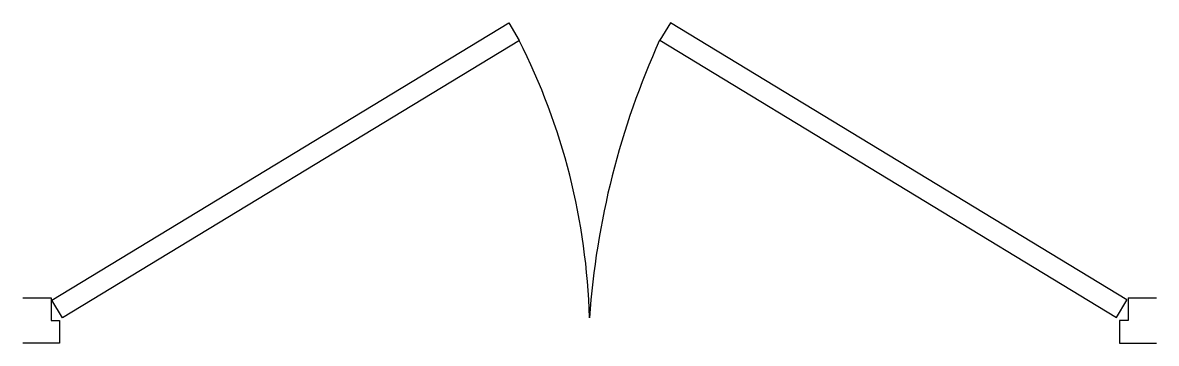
# Model space of a CAD drawing. Header units: inches. Extents: x 2.682 to 3.682, y 1.873 to 2.156.
import ezdxf

# ---------------------------------------------------------------- set-up
doc = ezdxf.new("R2010")
doc.units = ezdxf.units.IN
doc.header["$MEASUREMENT"] = 0

msp = doc.modelspace()

# ---------------------------------------------------------------- linework, layer by layer
for p, q in [((3.1108, 2.1558), (3.1201, 2.1404)), ((3.1201, 2.1404), (3.1202, 2.1403)), ((2.6821, 1.9132), (2.7071, 1.9132)), ((2.7071, 1.9132), (2.7071, 1.8932)), ((3.6469, 1.896), (3.6562, 1.9113)), ((3.6562, 1.9113), (3.6562, 1.9114)), ((3.6571, 1.9132), (3.6821, 1.9132)), ((3.6571, 1.9132), (3.6571, 1.8932)), ((2.7071, 1.8932), (2.7146, 1.8932)), ((2.7146, 1.8932), (2.7146, 1.8732)), ((3.6571, 1.8932), (3.6496, 1.8932)), ((3.6496, 1.8932), (3.6496, 1.8732)), ((2.7146, 1.8732), (2.6821, 1.8732)), ((3.6496, 1.8732), (3.6821, 1.8732))]:
    msp.add_line(p, q)
for points in [[(2.7079, 1.9112), (3.1108, 2.1558)], [(3.6562, 1.9114), (3.2534, 2.156), (3.244, 2.1406)], [(3.1202, 2.1403), (2.7173, 1.8957), (2.7079, 1.9112)], [(3.244, 2.1406), (3.6469, 1.896)]]:
    msp.add_lwpolyline(points)
for centre, radius, start, end in [((2.6035, 1.8794), 0.5788, 1.6223, 26.8008), ((3.8951, 1.8457), 0.7148, 155.6362, 175.9886)]:
    msp.add_arc(centre, radius, start, end)

doc.saveas('drawing.dxf')
